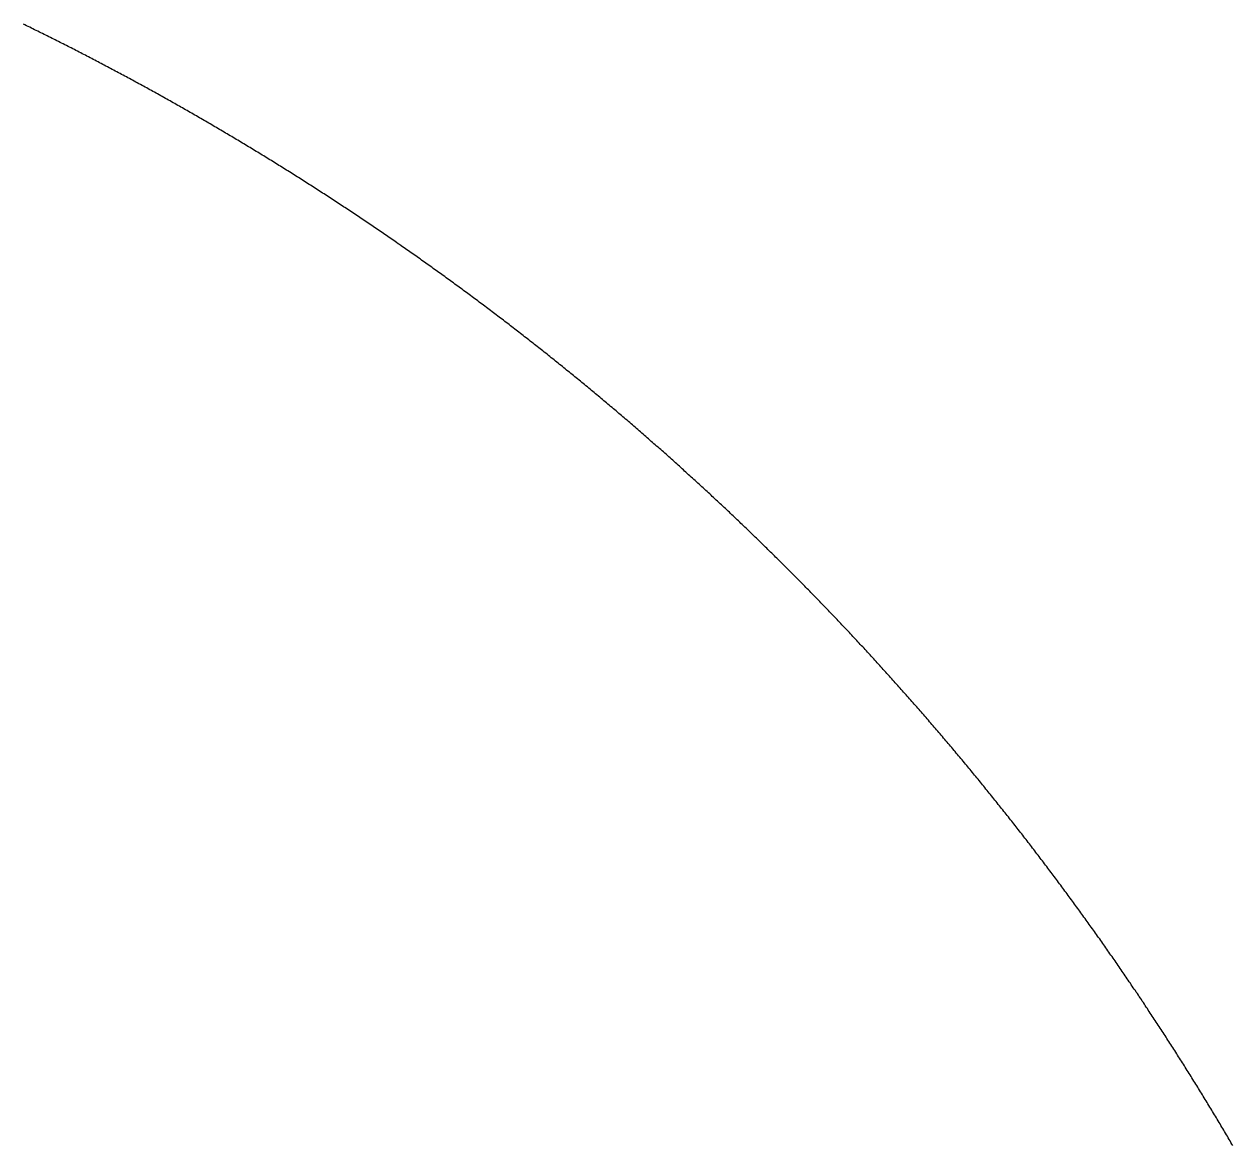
# Model space of a CAD drawing. Header units: metres. Extents: x -47.5 to 50, y -46.2 to 48.8.
# Drawn here: x 22.24 to 43.21, y 24.38 to 43.82 of the extents above; entities that cross this region are included whole.
import ezdxf

# ---------------------------------------------------------------- set-up
doc = ezdxf.new("R2010")
doc.units = ezdxf.units.M

msp = doc.modelspace()

# ---------------------------------------------------------------- linework, layer by layer
for p, q in [((22.258, 43.808, -692.82), (22.23, 43.821, -692.82)), ((22.285, 43.794, -692.82), (22.258, 43.808, -692.82)), ((22.313, 43.781, -692.82), (22.285, 43.794, -692.82)), ((22.341, 43.767, -692.82), (22.313, 43.781, -692.82)), ((22.369, 43.754, -692.82), (22.341, 43.767, -692.82)), ((22.396, 43.74, -692.82), (22.369, 43.754, -692.82)), ((22.424, 43.726, -692.82), (22.396, 43.74, -692.82)), ((22.452, 43.713, -692.82), (22.424, 43.726, -692.82)), ((22.479, 43.699, -692.82), (22.452, 43.713, -692.82)), ((22.507, 43.685, -692.82), (22.479, 43.699, -692.82)), ((22.535, 43.672, -692.82), (22.507, 43.685, -692.82)), ((22.562, 43.658, -692.82), (22.535, 43.672, -692.82)), ((22.59, 43.644, -692.82), (22.562, 43.658, -692.82)), ((22.618, 43.631, -692.82), (22.59, 43.644, -692.82)), ((22.645, 43.617, -692.82), (22.618, 43.631, -692.82)), ((22.673, 43.603, -692.82), (22.645, 43.617, -692.82)), ((22.7, 43.589, -692.82), (22.673, 43.603, -692.82)), ((22.728, 43.575, -692.82), (22.7, 43.589, -692.82)), ((22.756, 43.561, -692.82), (22.728, 43.575, -692.82)), ((22.783, 43.548, -692.82), (22.756, 43.561, -692.82)), ((22.811, 43.534, -692.82), (22.783, 43.548, -692.82)), ((22.838, 43.52, -692.82), (22.811, 43.534, -692.82)), ((22.866, 43.506, -692.82), (22.838, 43.52, -692.82)), ((22.894, 43.492, -692.82), (22.866, 43.506, -692.82)), ((22.921, 43.478, -692.82), (22.894, 43.492, -692.82)), ((22.949, 43.464, -692.82), (22.921, 43.478, -692.82)), ((22.976, 43.45, -692.82), (22.949, 43.464, -692.82)), ((23.004, 43.436, -692.82), (22.976, 43.45, -692.82)), ((23.031, 43.422, -692.82), (23.004, 43.436, -692.82)), ((23.059, 43.408, -692.82), (23.031, 43.422, -692.82)), ((23.086, 43.394, -692.82), (23.059, 43.408, -692.82)), ((23.114, 43.38, -692.82), (23.086, 43.394, -692.82)), ((23.141, 43.366, -692.82), (23.114, 43.38, -692.82)), ((23.169, 43.352, -692.82), (23.141, 43.366, -692.82)), ((23.196, 43.338, -692.82), (23.169, 43.352, -692.82)), ((23.224, 43.324, -692.82), (23.196, 43.338, -692.82)), ((23.251, 43.309, -692.82), (23.224, 43.324, -692.82)), ((23.278, 43.295, -692.82), (23.251, 43.309, -692.82)), ((23.306, 43.281, -692.82), (23.278, 43.295, -692.82)), ((23.333, 43.267, -692.82), (23.306, 43.281, -692.82)), ((23.361, 43.253, -692.82), (23.333, 43.267, -692.82)), ((23.388, 43.238, -692.82), (23.361, 43.253, -692.82)), ((23.416, 43.224, -692.82), (23.388, 43.238, -692.82)), ((23.443, 43.21, -692.82), (23.416, 43.224, -692.82)), ((23.47, 43.195, -692.82), (23.443, 43.21, -692.82)), ((23.498, 43.181, -692.82), (23.47, 43.195, -692.82)), ((23.525, 43.167, -692.82), (23.498, 43.181, -692.82)), ((23.552, 43.153, -692.82), (23.525, 43.167, -692.82)), ((23.58, 43.138, -692.82), (23.552, 43.153, -692.82)), ((23.607, 43.124, -692.82), (23.58, 43.138, -692.82)), ((23.634, 43.109, -692.82), (23.607, 43.124, -692.82)), ((23.662, 43.095, -692.82), (23.634, 43.109, -692.82)), ((23.689, 43.081, -692.82), (23.662, 43.095, -692.82)), ((23.716, 43.066, -692.82), (23.689, 43.081, -692.82)), ((23.744, 43.052, -692.82), (23.716, 43.066, -692.82)), ((23.771, 43.037, -692.82), (23.744, 43.052, -692.82)), ((23.798, 43.023, -692.82), (23.771, 43.037, -692.82)), ((23.825, 43.008, -692.82), (23.798, 43.023, -692.82)), ((23.853, 42.994, -692.82), (23.825, 43.008, -692.82)), ((23.88, 42.979, -692.82), (23.853, 42.994, -692.82)), ((23.907, 42.964, -692.82), (23.88, 42.979, -692.82)), ((23.934, 42.95, -692.82), (23.907, 42.964, -692.82)), ((23.962, 42.935, -692.82), (23.934, 42.95, -692.82)), ((23.989, 42.921, -692.82), (23.962, 42.935, -692.82)), ((24.016, 42.906, -692.82), (23.989, 42.921, -692.82)), ((24.043, 42.891, -692.82), (24.016, 42.906, -692.82)), ((24.07, 42.877, -692.82), (24.043, 42.891, -692.82)), ((24.098, 42.862, -692.82), (24.07, 42.877, -692.82)), ((24.125, 42.847, -692.82), (24.098, 42.862, -692.82)), ((24.152, 42.833, -692.82), (24.125, 42.847, -692.82)), ((24.179, 42.818, -692.82), (24.152, 42.833, -692.82)), ((24.206, 42.803, -692.82), (24.179, 42.818, -692.82)), ((24.233, 42.788, -692.82), (24.206, 42.803, -692.82)), ((24.26, 42.773, -692.82), (24.233, 42.788, -692.82)), ((24.288, 42.759, -692.82), (24.26, 42.773, -692.82)), ((24.315, 42.744, -692.82), (24.288, 42.759, -692.82)), ((24.342, 42.729, -692.82), (24.315, 42.744, -692.82)), ((24.369, 42.714, -692.82), (24.342, 42.729, -692.82)), ((24.396, 42.699, -692.82), (24.369, 42.714, -692.82)), ((24.423, 42.684, -692.82), (24.396, 42.699, -692.82)), ((24.45, 42.669, -692.82), (24.423, 42.684, -692.82)), ((24.477, 42.654, -692.82), (24.45, 42.669, -692.82)), ((24.504, 42.64, -692.82), (24.477, 42.654, -692.82)), ((24.531, 42.625, -692.82), (24.504, 42.64, -692.82)), ((24.558, 42.61, -692.82), (24.531, 42.625, -692.82)), ((24.585, 42.595, -692.82), (24.558, 42.61, -692.82)), ((24.612, 42.58, -692.82), (24.585, 42.595, -692.82)), ((24.639, 42.565, -692.82), (24.612, 42.58, -692.82)), ((24.666, 42.549, -692.82), (24.639, 42.565, -692.82)), ((24.693, 42.534, -692.82), (24.666, 42.549, -692.82)), ((24.72, 42.519, -692.82), (24.693, 42.534, -692.82)), ((24.747, 42.504, -692.82), (24.72, 42.519, -692.82)), ((24.774, 42.489, -692.82), (24.747, 42.504, -692.82)), ((24.801, 42.474, -692.82), (24.774, 42.489, -692.82)), ((24.828, 42.459, -692.82), (24.801, 42.474, -692.82)), ((24.855, 42.444, -692.82), (24.828, 42.459, -692.82)), ((24.882, 42.428, -692.82), (24.855, 42.444, -692.82)), ((24.909, 42.413, -692.82), (24.882, 42.428, -692.82)), ((24.936, 42.398, -692.82), (24.909, 42.413, -692.82)), ((24.962, 42.383, -692.82), (24.936, 42.398, -692.82)), ((24.989, 42.368, -692.82), (24.962, 42.383, -692.82)), ((25.016, 42.352, -692.82), (24.989, 42.368, -692.82)), ((25.043, 42.337, -692.82), (25.016, 42.352, -692.82)), ((25.07, 42.322, -692.82), (25.043, 42.337, -692.82)), ((25.097, 42.306, -692.82), (25.07, 42.322, -692.82)), ((25.124, 42.291, -692.82), (25.097, 42.306, -692.82)), ((25.15, 42.276, -692.82), (25.124, 42.291, -692.82)), ((25.177, 42.26, -692.82), (25.15, 42.276, -692.82)), ((25.204, 42.245, -692.82), (25.177, 42.26, -692.82)), ((25.231, 42.229, -692.82), (25.204, 42.245, -692.82)), ((25.258, 42.214, -692.82), (25.231, 42.229, -692.82)), ((25.284, 42.199, -692.82), (25.258, 42.214, -692.82)), ((25.311, 42.183, -692.82), (25.284, 42.199, -692.82)), ((25.338, 42.168, -692.82), (25.311, 42.183, -692.82)), ((25.365, 42.152, -692.82), (25.338, 42.168, -692.82)), ((25.391, 42.137, -692.82), (25.365, 42.152, -692.82)), ((25.418, 42.121, -692.82), (25.391, 42.137, -692.82)), ((25.445, 42.106, -692.82), (25.418, 42.121, -692.82)), ((25.471, 42.09, -692.82), (25.445, 42.106, -692.82)), ((25.498, 42.074, -692.82), (25.471, 42.09, -692.82)), ((25.525, 42.059, -692.82), (25.498, 42.074, -692.82)), ((25.552, 42.043, -692.82), (25.525, 42.059, -692.82)), ((25.578, 42.028, -692.82), (25.552, 42.043, -692.82)), ((25.605, 42.012, -692.82), (25.578, 42.028, -692.82)), ((25.631, 41.996, -692.82), (25.605, 42.012, -692.82)), ((25.658, 41.981, -692.82), (25.631, 41.996, -692.82)), ((25.685, 41.965, -692.82), (25.658, 41.981, -692.82)), ((25.711, 41.949, -692.82), (25.685, 41.965, -692.82)), ((25.738, 41.933, -692.82), (25.711, 41.949, -692.82)), ((25.765, 41.918, -692.82), (25.738, 41.933, -692.82)), ((25.791, 41.902, -692.82), (25.765, 41.918, -692.82)), ((25.818, 41.886, -692.82), (25.791, 41.902, -692.82)), ((25.844, 41.87, -692.82), (25.818, 41.886, -692.82)), ((25.871, 41.855, -692.82), (25.844, 41.87, -692.82)), ((25.897, 41.839, -692.82), (25.871, 41.855, -692.82)), ((25.924, 41.823, -692.82), (25.897, 41.839, -692.82)), ((25.95, 41.807, -692.82), (25.924, 41.823, -692.82)), ((25.977, 41.791, -692.82), (25.95, 41.807, -692.82)), ((26.004, 41.775, -692.82), (25.977, 41.791, -692.82)), ((26.03, 41.759, -692.82), (26.004, 41.775, -692.82)), ((26.057, 41.743, -692.82), (26.03, 41.759, -692.82)), ((26.083, 41.727, -692.82), (26.057, 41.743, -692.82)), ((26.109, 41.711, -692.82), (26.083, 41.727, -692.82)), ((26.136, 41.695, -692.82), (26.109, 41.711, -692.82)), ((26.162, 41.679, -692.82), (26.136, 41.695, -692.82)), ((26.189, 41.663, -692.82), (26.162, 41.679, -692.82)), ((26.215, 41.647, -692.82), (26.189, 41.663, -692.82)), ((26.242, 41.631, -692.82), (26.215, 41.647, -692.82)), ((26.268, 41.615, -692.82), (26.242, 41.631, -692.82)), ((26.295, 41.599, -692.82), (26.268, 41.615, -692.82)), ((26.321, 41.583, -692.82), (26.295, 41.599, -692.82)), ((26.347, 41.567, -692.82), (26.321, 41.583, -692.82)), ((26.374, 41.551, -692.82), (26.347, 41.567, -692.82)), ((26.4, 41.535, -692.82), (26.374, 41.551, -692.82)), ((26.426, 41.518, -692.82), (26.4, 41.535, -692.82)), ((26.453, 41.502, -692.82), (26.426, 41.518, -692.82)), ((26.479, 41.486, -692.82), (26.453, 41.502, -692.82)), ((26.505, 41.47, -692.82), (26.479, 41.486, -692.82)), ((26.532, 41.454, -692.82), (26.505, 41.47, -692.82)), ((26.558, 41.437, -692.82), (26.532, 41.454, -692.82)), ((26.584, 41.421, -692.82), (26.558, 41.437, -692.82)), ((26.611, 41.405, -692.82), (26.584, 41.421, -692.82)), ((26.637, 41.389, -692.82), (26.611, 41.405, -692.82)), ((26.663, 41.372, -692.82), (26.637, 41.389, -692.82)), ((26.689, 41.356, -692.82), (26.663, 41.372, -692.82)), ((26.716, 41.34, -692.82), (26.689, 41.356, -692.82)), ((26.742, 41.323, -692.82), (26.716, 41.34, -692.82)), ((26.768, 41.307, -692.82), (26.742, 41.323, -692.82)), ((26.794, 41.29, -692.82), (26.768, 41.307, -692.82)), ((26.82, 41.274, -692.82), (26.794, 41.29, -692.82)), ((26.847, 41.258, -692.82), (26.82, 41.274, -692.82)), ((26.873, 41.241, -692.82), (26.847, 41.258, -692.82)), ((26.899, 41.225, -692.82), (26.873, 41.241, -692.82)), ((26.925, 41.208, -692.82), (26.899, 41.225, -692.82)), ((26.951, 41.192, -692.82), (26.925, 41.208, -692.82)), ((26.978, 41.175, -692.82), (26.951, 41.192, -692.82)), ((27.004, 41.159, -692.82), (26.978, 41.175, -692.82)), ((27.03, 41.142, -692.82), (27.004, 41.159, -692.82)), ((27.056, 41.125, -692.82), (27.03, 41.142, -692.82)), ((27.082, 41.109, -692.82), (27.056, 41.125, -692.82)), ((27.108, 41.092, -692.82), (27.082, 41.109, -692.82)), ((27.134, 41.076, -692.82), (27.108, 41.092, -692.82)), ((27.16, 41.059, -692.82), (27.134, 41.076, -692.82)), ((27.186, 41.042, -692.82), (27.16, 41.059, -692.82)), ((27.212, 41.026, -692.82), (27.186, 41.042, -692.82)), ((27.238, 41.009, -692.82), (27.212, 41.026, -692.82)), ((27.264, 40.992, -692.82), (27.238, 41.009, -692.82)), ((27.29, 40.976, -692.82), (27.264, 40.992, -692.82)), ((27.316, 40.959, -692.82), (27.29, 40.976, -692.82)), ((27.342, 40.942, -692.82), (27.316, 40.959, -692.82)), ((27.368, 40.925, -692.82), (27.342, 40.942, -692.82)), ((27.394, 40.909, -692.82), (27.368, 40.925, -692.82)), ((27.42, 40.892, -692.82), (27.394, 40.909, -692.82)), ((27.446, 40.875, -692.82), (27.42, 40.892, -692.82)), ((27.472, 40.858, -692.82), (27.446, 40.875, -692.82)), ((27.498, 40.841, -692.82), (27.472, 40.858, -692.82)), ((27.524, 40.824, -692.82), (27.498, 40.841, -692.82)), ((27.55, 40.808, -692.82), (27.524, 40.824, -692.82)), ((27.576, 40.791, -692.82), (27.55, 40.808, -692.82)), ((27.602, 40.774, -692.82), (27.576, 40.791, -692.82)), ((27.628, 40.757, -692.82), (27.602, 40.774, -692.82)), ((27.654, 40.74, -692.82), (27.628, 40.757, -692.82)), ((27.679, 40.723, -692.82), (27.654, 40.74, -692.82)), ((27.705, 40.706, -692.82), (27.679, 40.723, -692.82)), ((27.731, 40.689, -692.82), (27.705, 40.706, -692.82)), ((27.757, 40.672, -692.82), (27.731, 40.689, -692.82)), ((27.783, 40.655, -692.82), (27.757, 40.672, -692.82)), ((27.809, 40.638, -692.82), (27.783, 40.655, -692.82)), ((27.834, 40.621, -692.82), (27.809, 40.638, -692.82)), ((27.86, 40.604, -692.82), (27.834, 40.621, -692.82)), ((27.886, 40.587, -692.82), (27.86, 40.604, -692.82)), ((27.912, 40.57, -692.82), (27.886, 40.587, -692.82)), ((27.938, 40.552, -692.82), (27.912, 40.57, -692.82)), ((27.963, 40.535, -692.82), (27.938, 40.552, -692.82)), ((27.989, 40.518, -692.82), (27.963, 40.535, -692.82)), ((28.015, 40.501, -692.82), (27.989, 40.518, -692.82)), ((28.041, 40.484, -692.82), (28.015, 40.501, -692.82)), ((28.066, 40.466, -692.82), (28.041, 40.484, -692.82)), ((28.092, 40.449, -692.82), (28.066, 40.466, -692.82)), ((28.118, 40.432, -692.82), (28.092, 40.449, -692.82)), ((28.143, 40.415, -692.82), (28.118, 40.432, -692.82)), ((28.169, 40.397, -692.82), (28.143, 40.415, -692.82)), ((28.195, 40.38, -692.82), (28.169, 40.397, -692.82)), ((28.22, 40.363, -692.82), (28.195, 40.38, -692.82)), ((28.246, 40.346, -692.82), (28.22, 40.363, -692.82)), ((28.272, 40.328, -692.82), (28.246, 40.346, -692.82)), ((28.297, 40.311, -692.82), (28.272, 40.328, -692.82)), ((28.323, 40.294, -692.82), (28.297, 40.311, -692.82)), ((28.348, 40.276, -692.82), (28.323, 40.294, -692.82)), ((28.374, 40.259, -692.82), (28.348, 40.276, -692.82)), ((28.399, 40.241, -692.82), (28.374, 40.259, -692.82)), ((28.425, 40.224, -692.82), (28.399, 40.241, -692.82)), ((28.451, 40.206, -692.82), (28.425, 40.224, -692.82)), ((28.476, 40.189, -692.82), (28.451, 40.206, -692.82)), ((28.502, 40.171, -692.82), (28.476, 40.189, -692.82)), ((28.527, 40.154, -692.82), (28.502, 40.171, -692.82)), ((28.553, 40.136, -692.82), (28.527, 40.154, -692.82)), ((28.578, 40.119, -692.82), (28.553, 40.136, -692.82)), ((28.604, 40.101, -692.82), (28.578, 40.119, -692.82)), ((28.629, 40.084, -692.82), (28.604, 40.101, -692.82)), ((28.655, 40.066, -692.82), (28.629, 40.084, -692.82)), ((28.68, 40.049, -692.82), (28.655, 40.066, -692.82)), ((28.705, 40.031, -692.82), (28.68, 40.049, -692.82)), ((28.731, 40.013, -692.82), (28.705, 40.031, -692.82)), ((28.756, 39.996, -692.82), (28.731, 40.013, -692.82)), ((28.782, 39.978, -692.82), (28.756, 39.996, -692.82)), ((28.807, 39.96, -692.82), (28.782, 39.978, -692.82)), ((28.833, 39.943, -692.82), (28.807, 39.96, -692.82)), ((28.858, 39.925, -692.82), (28.833, 39.943, -692.82)), ((28.883, 39.907, -692.82), (28.858, 39.925, -692.82)), ((28.909, 39.889, -692.82), (28.883, 39.907, -692.82)), ((28.934, 39.872, -692.82), (28.909, 39.889, -692.82)), ((28.959, 39.854, -692.82), (28.934, 39.872, -692.82)), ((28.985, 39.836, -692.82), (28.959, 39.854, -692.82)), ((29.01, 39.818, -692.82), (28.985, 39.836, -692.82)), ((29.035, 39.801, -692.82), (29.01, 39.818, -692.82)), ((29.061, 39.783, -692.82), (29.035, 39.801, -692.82)), ((29.086, 39.765, -692.82), (29.061, 39.783, -692.82)), ((29.111, 39.747, -692.82), (29.086, 39.765, -692.82)), ((29.136, 39.729, -692.82), (29.111, 39.747, -692.82)), ((29.162, 39.711, -692.82), (29.136, 39.729, -692.82)), ((29.187, 39.693, -692.82), (29.162, 39.711, -692.82)), ((29.212, 39.675, -692.82), (29.187, 39.693, -692.82)), ((29.237, 39.657, -692.82), (29.212, 39.675, -692.82)), ((29.262, 39.639, -692.82), (29.237, 39.657, -692.82)), ((29.288, 39.621, -692.82), (29.262, 39.639, -692.82)), ((29.313, 39.603, -692.82), (29.288, 39.621, -692.82)), ((29.338, 39.585, -692.82), (29.313, 39.603, -692.82)), ((29.363, 39.567, -692.82), (29.338, 39.585, -692.82)), ((29.388, 39.549, -692.82), (29.363, 39.567, -692.82)), ((29.413, 39.531, -692.82), (29.388, 39.549, -692.82)), ((29.439, 39.513, -692.82), (29.413, 39.531, -692.82)), ((29.464, 39.495, -692.82), (29.439, 39.513, -692.82)), ((29.489, 39.477, -692.82), (29.464, 39.495, -692.82)), ((29.514, 39.459, -692.82), (29.489, 39.477, -692.82)), ((29.539, 39.441, -692.82), (29.514, 39.459, -692.82)), ((29.564, 39.423, -692.82), (29.539, 39.441, -692.82)), ((29.589, 39.404, -692.82), (29.564, 39.423, -692.82)), ((29.614, 39.386, -692.82), (29.589, 39.404, -692.82)), ((29.639, 39.368, -692.82), (29.614, 39.386, -692.82)), ((29.664, 39.35, -692.82), (29.639, 39.368, -692.82)), ((29.689, 39.331, -692.82), (29.664, 39.35, -692.82)), ((29.714, 39.313, -692.82), (29.689, 39.331, -692.82)), ((29.739, 39.295, -692.82), (29.714, 39.313, -692.82)), ((29.764, 39.277, -692.82), (29.739, 39.295, -692.82)), ((29.789, 39.258, -692.82), (29.764, 39.277, -692.82)), ((29.814, 39.24, -692.82), (29.789, 39.258, -692.82)), ((29.839, 39.222, -692.82), (29.814, 39.24, -692.82)), ((29.864, 39.203, -692.82), (29.839, 39.222, -692.82)), ((29.889, 39.185, -692.82), (29.864, 39.203, -692.82)), ((29.914, 39.167, -692.82), (29.889, 39.185, -692.82)), ((29.939, 39.148, -692.82), (29.914, 39.167, -692.82)), ((29.964, 39.13, -692.82), (29.939, 39.148, -692.82)), ((29.988, 39.111, -692.82), (29.964, 39.13, -692.82)), ((30.013, 39.093, -692.82), (29.988, 39.111, -692.82)), ((30.038, 39.074, -692.82), (30.013, 39.093, -692.82)), ((30.063, 39.056, -692.82), (30.038, 39.074, -692.82)), ((30.088, 39.037, -692.82), (30.063, 39.056, -692.82)), ((30.113, 39.019, -692.82), (30.088, 39.037, -692.82)), ((30.137, 39, -692.82), (30.113, 39.019, -692.82)), ((30.162, 38.982, -692.82), (30.137, 39, -692.82)), ((30.187, 38.963, -692.82), (30.162, 38.982, -692.82)), ((30.212, 38.945, -692.82), (30.187, 38.963, -692.82)), ((30.237, 38.926, -692.82), (30.212, 38.945, -692.82)), ((30.261, 38.908, -692.82), (30.237, 38.926, -692.82)), ((30.286, 38.889, -692.82), (30.261, 38.908, -692.82)), ((30.311, 38.87, -692.82), (30.286, 38.889, -692.82)), ((30.335, 38.852, -692.82), (30.311, 38.87, -692.82)), ((30.36, 38.833, -692.82), (30.335, 38.852, -692.82)), ((30.385, 38.814, -692.82), (30.36, 38.833, -692.82)), ((30.41, 38.796, -692.82), (30.385, 38.814, -692.82)), ((30.434, 38.777, -692.82), (30.41, 38.796, -692.82)), ((30.459, 38.758, -692.82), (30.434, 38.777, -692.82)), ((30.484, 38.739, -692.82), (30.459, 38.758, -692.82)), ((30.508, 38.721, -692.82), (30.484, 38.739, -692.82)), ((30.533, 38.702, -692.82), (30.508, 38.721, -692.82)), ((30.557, 38.683, -692.82), (30.533, 38.702, -692.82)), ((30.582, 38.664, -692.82), (30.557, 38.683, -692.82)), ((30.607, 38.645, -692.82), (30.582, 38.664, -692.82)), ((30.631, 38.627, -692.82), (30.607, 38.645, -692.82)), ((30.656, 38.608, -692.82), (30.631, 38.627, -692.82)), ((30.68, 38.589, -692.82), (30.656, 38.608, -692.82)), ((30.705, 38.57, -692.82), (30.68, 38.589, -692.82)), ((30.729, 38.551, -692.82), (30.705, 38.57, -692.82)), ((30.754, 38.532, -692.82), (30.729, 38.551, -692.82)), ((30.778, 38.513, -692.82), (30.754, 38.532, -692.82)), ((30.803, 38.494, -692.82), (30.778, 38.513, -692.82)), ((30.827, 38.475, -692.82), (30.803, 38.494, -692.82)), ((30.852, 38.456, -692.82), (30.827, 38.475, -692.82)), ((30.876, 38.437, -692.82), (30.852, 38.456, -692.82)), ((30.901, 38.418, -692.82), (30.876, 38.437, -692.82)), ((30.925, 38.399, -692.82), (30.901, 38.418, -692.82)), ((30.95, 38.38, -692.82), (30.925, 38.399, -692.82)), ((30.974, 38.361, -692.82), (30.95, 38.38, -692.82)), ((30.999, 38.342, -692.82), (30.974, 38.361, -692.82)), ((31.023, 38.323, -692.82), (30.999, 38.342, -692.82)), ((31.047, 38.304, -692.82), (31.023, 38.323, -692.82)), ((31.072, 38.285, -692.82), (31.047, 38.304, -692.82)), ((31.096, 38.266, -692.82), (31.072, 38.285, -692.82)), ((31.12, 38.247, -692.82), (31.096, 38.266, -692.82)), ((31.145, 38.227, -692.82), (31.12, 38.247, -692.82)), ((31.169, 38.208, -692.82), (31.145, 38.227, -692.82)), ((31.193, 38.189, -692.82), (31.169, 38.208, -692.82)), ((31.218, 38.17, -692.82), (31.193, 38.189, -692.82)), ((31.242, 38.151, -692.82), (31.218, 38.17, -692.82)), ((31.266, 38.131, -692.82), (31.242, 38.151, -692.82)), ((31.29, 38.112, -692.82), (31.266, 38.131, -692.82)), ((31.315, 38.093, -692.82), (31.29, 38.112, -692.82)), ((31.339, 38.073, -692.82), (31.315, 38.093, -692.82)), ((31.363, 38.054, -692.82), (31.339, 38.073, -692.82)), ((31.387, 38.035, -692.82), (31.363, 38.054, -692.82)), ((31.412, 38.016, -692.82), (31.387, 38.035, -692.82)), ((31.436, 37.996, -692.82), (31.412, 38.016, -692.82)), ((31.46, 37.977, -692.82), (31.436, 37.996, -692.82)), ((31.484, 37.957, -692.82), (31.46, 37.977, -692.82)), ((31.508, 37.938, -692.82), (31.484, 37.957, -692.82)), ((31.532, 37.919, -692.82), (31.508, 37.938, -692.82)), ((31.557, 37.899, -692.82), (31.532, 37.919, -692.82)), ((31.581, 37.88, -692.82), (31.557, 37.899, -692.82)), ((31.605, 37.86, -692.82), (31.581, 37.88, -692.82)), ((31.629, 37.841, -692.82), (31.605, 37.86, -692.82)), ((31.653, 37.821, -692.82), (31.629, 37.841, -692.82)), ((31.677, 37.802, -692.82), (31.653, 37.821, -692.82)), ((31.701, 37.782, -692.82), (31.677, 37.802, -692.82)), ((31.725, 37.763, -692.82), (31.701, 37.782, -692.82)), ((31.749, 37.743, -692.82), (31.725, 37.763, -692.82)), ((31.773, 37.724, -692.82), (31.749, 37.743, -692.82)), ((31.797, 37.704, -692.82), (31.773, 37.724, -692.82)), ((31.821, 37.684, -692.82), (31.797, 37.704, -692.82)), ((31.845, 37.665, -692.82), (31.821, 37.684, -692.82)), ((31.869, 37.645, -692.82), (31.845, 37.665, -692.82)), ((31.893, 37.626, -692.82), (31.869, 37.645, -692.82)), ((31.917, 37.606, -692.82), (31.893, 37.626, -692.82)), ((31.941, 37.586, -692.82), (31.917, 37.606, -692.82)), ((31.965, 37.567, -692.82), (31.941, 37.586, -692.82)), ((31.989, 37.547, -692.82), (31.965, 37.567, -692.82)), ((32.013, 37.527, -692.82), (31.989, 37.547, -692.82)), ((32.037, 37.507, -692.82), (32.013, 37.527, -692.82)), ((32.061, 37.488, -692.82), (32.037, 37.507, -692.82)), ((32.084, 37.468, -692.82), (32.061, 37.488, -692.82)), ((32.108, 37.448, -692.82), (32.084, 37.468, -692.82)), ((32.132, 37.428, -692.82), (32.108, 37.448, -692.82)), ((32.156, 37.408, -692.82), (32.132, 37.428, -692.82)), ((32.18, 37.389, -692.82), (32.156, 37.408, -692.82)), ((32.204, 37.369, -692.82), (32.18, 37.389, -692.82)), ((32.227, 37.349, -692.82), (32.204, 37.369, -692.82)), ((32.251, 37.329, -692.82), (32.227, 37.349, -692.82)), ((32.275, 37.309, -692.82), (32.251, 37.329, -692.82)), ((32.299, 37.289, -692.82), (32.275, 37.309, -692.82)), ((32.322, 37.269, -692.82), (32.299, 37.289, -692.82)), ((32.346, 37.249, -692.82), (32.322, 37.269, -692.82)), ((32.37, 37.23, -692.82), (32.346, 37.249, -692.82)), ((32.394, 37.21, -692.82), (32.37, 37.23, -692.82)), ((32.417, 37.19, -692.82), (32.394, 37.21, -692.82)), ((32.441, 37.17, -692.82), (32.417, 37.19, -692.82)), ((32.465, 37.15, -692.82), (32.441, 37.17, -692.82)), ((32.488, 37.13, -692.82), (32.465, 37.15, -692.82)), ((32.512, 37.11, -692.82), (32.488, 37.13, -692.82)), ((32.536, 37.089, -692.82), (32.512, 37.11, -692.82)), ((32.559, 37.069, -692.82), (32.536, 37.089, -692.82)), ((32.583, 37.049, -692.82), (32.559, 37.069, -692.82)), ((32.606, 37.029, -692.82), (32.583, 37.049, -692.82)), ((32.63, 37.009, -692.82), (32.606, 37.029, -692.82)), ((32.653, 36.989, -692.82), (32.63, 37.009, -692.82)), ((32.677, 36.969, -692.82), (32.653, 36.989, -692.82)), ((32.701, 36.949, -692.82), (32.677, 36.969, -692.82)), ((32.724, 36.928, -692.82), (32.701, 36.949, -692.82)), ((32.748, 36.908, -692.82), (32.724, 36.928, -692.82)), ((32.771, 36.888, -692.82), (32.748, 36.908, -692.82)), ((32.795, 36.868, -692.82), (32.771, 36.888, -692.82)), ((32.818, 36.848, -692.82), (32.795, 36.868, -692.82)), ((32.842, 36.827, -692.82), (32.818, 36.848, -692.82)), ((32.865, 36.807, -692.82), (32.842, 36.827, -692.82)), ((32.888, 36.787, -692.82), (32.865, 36.807, -692.82)), ((32.912, 36.767, -692.82), (32.888, 36.787, -692.82)), ((32.935, 36.746, -692.82), (32.912, 36.767, -692.82)), ((32.959, 36.726, -692.82), (32.935, 36.746, -692.82)), ((32.982, 36.706, -692.82), (32.959, 36.726, -692.82)), ((33.006, 36.685, -692.82), (32.982, 36.706, -692.82)), ((33.029, 36.665, -692.82), (33.006, 36.685, -692.82)), ((33.052, 36.645, -692.82), (33.029, 36.665, -692.82)), ((33.076, 36.624, -692.82), (33.052, 36.645, -692.82)), ((33.099, 36.604, -692.82), (33.076, 36.624, -692.82)), ((33.122, 36.583, -692.82), (33.099, 36.604, -692.82)), ((33.146, 36.563, -692.82), (33.122, 36.583, -692.82)), ((33.169, 36.542, -692.82), (33.146, 36.563, -692.82)), ((33.192, 36.522, -692.82), (33.169, 36.542, -692.82)), ((33.215, 36.501, -692.82), (33.192, 36.522, -692.82)), ((33.239, 36.481, -692.82), (33.215, 36.501, -692.82)), ((33.262, 36.46, -692.82), (33.239, 36.481, -692.82)), ((33.285, 36.44, -692.82), (33.262, 36.46, -692.82)), ((33.308, 36.419, -692.82), (33.285, 36.44, -692.82)), ((33.332, 36.399, -692.82), (33.308, 36.419, -692.82)), ((33.355, 36.378, -692.82), (33.332, 36.399, -692.82)), ((33.378, 36.358, -692.82), (33.355, 36.378, -692.82)), ((33.401, 36.337, -692.82), (33.378, 36.358, -692.82)), ((33.424, 36.316, -692.82), (33.401, 36.337, -692.82)), ((33.447, 36.296, -692.82), (33.424, 36.316, -692.82)), ((33.471, 36.275, -692.82), (33.447, 36.296, -692.82)), ((33.494, 36.254, -692.82), (33.471, 36.275, -692.82)), ((33.517, 36.234, -692.82), (33.494, 36.254, -692.82)), ((33.54, 36.213, -692.82), (33.517, 36.234, -692.82)), ((33.563, 36.192, -692.82), (33.54, 36.213, -692.82)), ((33.586, 36.172, -692.82), (33.563, 36.192, -692.82)), ((33.609, 36.151, -692.82), (33.586, 36.172, -692.82)), ((33.632, 36.13, -692.82), (33.609, 36.151, -692.82)), ((33.655, 36.109, -692.82), (33.632, 36.13, -692.82)), ((33.678, 36.089, -692.82), (33.655, 36.109, -692.82)), ((33.701, 36.068, -692.82), (33.678, 36.089, -692.82)), ((33.724, 36.047, -692.82), (33.701, 36.068, -692.82)), ((33.747, 36.026, -692.82), (33.724, 36.047, -692.82)), ((33.77, 36.005, -692.82), (33.747, 36.026, -692.82)), ((33.793, 35.984, -692.82), (33.77, 36.005, -692.82)), ((33.816, 35.964, -692.82), (33.793, 35.984, -692.82)), ((33.839, 35.943, -692.82), (33.816, 35.964, -692.82)), ((33.862, 35.922, -692.82), (33.839, 35.943, -692.82)), ((33.885, 35.901, -692.82), (33.862, 35.922, -692.82)), ((33.908, 35.88, -692.82), (33.885, 35.901, -692.82)), ((33.93, 35.859, -692.82), (33.908, 35.88, -692.82)), ((33.953, 35.838, -692.82), (33.93, 35.859, -692.82)), ((33.976, 35.817, -692.82), (33.953, 35.838, -692.82)), ((33.999, 35.796, -692.82), (33.976, 35.817, -692.82)), ((34.022, 35.775, -692.82), (33.999, 35.796, -692.82)), ((34.045, 35.754, -692.82), (34.022, 35.775, -692.82)), ((34.067, 35.733, -692.82), (34.045, 35.754, -692.82)), ((34.09, 35.712, -692.82), (34.067, 35.733, -692.82)), ((34.113, 35.691, -692.82), (34.09, 35.712, -692.82)), ((34.136, 35.67, -692.82), (34.113, 35.691, -692.82)), ((34.158, 35.649, -692.82), (34.136, 35.67, -692.82)), ((34.181, 35.628, -692.82), (34.158, 35.649, -692.82)), ((34.204, 35.607, -692.82), (34.181, 35.628, -692.82)), ((34.227, 35.586, -692.82), (34.204, 35.607, -692.82)), ((34.249, 35.564, -692.82), (34.227, 35.586, -692.82)), ((34.272, 35.543, -692.82), (34.249, 35.564, -692.82)), ((34.295, 35.522, -692.82), (34.272, 35.543, -692.82)), ((34.317, 35.501, -692.82), (34.295, 35.522, -692.82)), ((34.34, 35.48, -692.82), (34.317, 35.501, -692.82)), ((34.363, 35.458, -692.82), (34.34, 35.48, -692.82)), ((34.385, 35.437, -692.82), (34.363, 35.458, -692.82)), ((34.408, 35.416, -692.82), (34.385, 35.437, -692.82)), ((34.43, 35.395, -692.82), (34.408, 35.416, -692.82)), ((34.453, 35.373, -692.82), (34.43, 35.395, -692.82)), ((34.476, 35.352, -692.82), (34.453, 35.373, -692.82)), ((34.498, 35.331, -692.82), (34.476, 35.352, -692.82)), ((34.521, 35.309, -692.82), (34.498, 35.331, -692.82)), ((34.543, 35.288, -692.82), (34.521, 35.309, -692.82)), ((34.566, 35.267, -692.82), (34.543, 35.288, -692.82)), ((34.588, 35.245, -692.82), (34.566, 35.267, -692.82)), ((34.611, 35.224, -692.82), (34.588, 35.245, -692.82)), ((34.633, 35.203, -692.82), (34.611, 35.224, -692.82)), ((34.656, 35.181, -692.82), (34.633, 35.203, -692.82)), ((34.678, 35.16, -692.82), (34.656, 35.181, -692.82)), ((34.7, 35.138, -692.82), (34.678, 35.16, -692.82)), ((34.723, 35.117, -692.82), (34.7, 35.138, -692.82)), ((34.745, 35.096, -692.82), (34.723, 35.117, -692.82)), ((34.768, 35.074, -692.82), (34.745, 35.096, -692.82)), ((34.79, 35.053, -692.82), (34.768, 35.074, -692.82)), ((34.812, 35.031, -692.82), (34.79, 35.053, -692.82)), ((34.835, 35.01, -692.82), (34.812, 35.031, -692.82)), ((34.857, 34.988, -692.82), (34.835, 35.01, -692.82)), ((34.879, 34.966, -692.82), (34.857, 34.988, -692.82)), ((34.902, 34.945, -692.82), (34.879, 34.966, -692.82)), ((34.924, 34.923, -692.82), (34.902, 34.945, -692.82)), ((34.946, 34.902, -692.82), (34.924, 34.923, -692.82)), ((34.969, 34.88, -692.82), (34.946, 34.902, -692.82)), ((34.991, 34.858, -692.82), (34.969, 34.88, -692.82)), ((35.013, 34.837, -692.82), (34.991, 34.858, -692.82)), ((35.035, 34.815, -692.82), (35.013, 34.837, -692.82)), ((35.057, 34.794, -692.82), (35.035, 34.815, -692.82)), ((35.08, 34.772, -692.82), (35.057, 34.794, -692.82)), ((35.102, 34.75, -692.82), (35.08, 34.772, -692.82)), ((35.124, 34.728, -692.82), (35.102, 34.75, -692.82)), ((35.146, 34.707, -692.82), (35.124, 34.728, -692.82)), ((35.168, 34.685, -692.82), (35.146, 34.707, -692.82)), ((35.19, 34.663, -692.82), (35.168, 34.685, -692.82)), ((35.213, 34.642, -692.82), (35.19, 34.663, -692.82)), ((35.235, 34.62, -692.82), (35.213, 34.642, -692.82)), ((35.257, 34.598, -692.82), (35.235, 34.62, -692.82)), ((35.279, 34.576, -692.82), (35.257, 34.598, -692.82)), ((35.301, 34.554, -692.82), (35.279, 34.576, -692.82)), ((35.323, 34.533, -692.82), (35.301, 34.554, -692.82)), ((35.345, 34.511, -692.82), (35.323, 34.533, -692.82)), ((35.367, 34.489, -692.82), (35.345, 34.511, -692.82)), ((35.389, 34.467, -692.82), (35.367, 34.489, -692.82)), ((35.411, 34.445, -692.82), (35.389, 34.467, -692.82)), ((35.433, 34.423, -692.82), (35.411, 34.445, -692.82)), ((35.455, 34.401, -692.82), (35.433, 34.423, -692.82)), ((35.477, 34.379, -692.82), (35.455, 34.401, -692.82)), ((35.499, 34.357, -692.82), (35.477, 34.379, -692.82)), ((35.521, 34.335, -692.82), (35.499, 34.357, -692.82)), ((35.543, 34.313, -692.82), (35.521, 34.335, -692.82)), ((35.565, 34.291, -692.82), (35.543, 34.313, -692.82)), ((35.587, 34.269, -692.82), (35.565, 34.291, -692.82)), ((35.609, 34.247, -692.82), (35.587, 34.269, -692.82)), ((35.63, 34.225, -692.82), (35.609, 34.247, -692.82)), ((35.652, 34.203, -692.82), (35.63, 34.225, -692.82)), ((35.674, 34.181, -692.82), (35.652, 34.203, -692.82)), ((35.696, 34.159, -692.82), (35.674, 34.181, -692.82)), ((35.718, 34.137, -692.82), (35.696, 34.159, -692.82)), ((35.739, 34.115, -692.82), (35.718, 34.137, -692.82)), ((35.761, 34.093, -692.82), (35.739, 34.115, -692.82)), ((35.783, 34.071, -692.82), (35.761, 34.093, -692.82)), ((35.805, 34.049, -692.82), (35.783, 34.071, -692.82)), ((35.827, 34.027, -692.82), (35.805, 34.049, -692.82)), ((35.848, 34.004, -692.82), (35.827, 34.027, -692.82)), ((35.87, 33.982, -692.82), (35.848, 34.004, -692.82)), ((35.892, 33.96, -692.82), (35.87, 33.982, -692.82)), ((35.913, 33.938, -692.82), (35.892, 33.96, -692.82)), ((35.935, 33.916, -692.82), (35.913, 33.938, -692.82)), ((35.957, 33.893, -692.82), (35.935, 33.916, -692.82)), ((35.978, 33.871, -692.82), (35.957, 33.893, -692.82)), ((36, 33.849, -692.82), (35.978, 33.871, -692.82)), ((36.022, 33.827, -692.82), (36, 33.849, -692.82)), ((36.043, 33.804, -692.82), (36.022, 33.827, -692.82)), ((36.065, 33.782, -692.82), (36.043, 33.804, -692.82)), ((36.086, 33.76, -692.82), (36.065, 33.782, -692.82)), ((36.108, 33.737, -692.82), (36.086, 33.76, -692.82)), ((36.129, 33.715, -692.82), (36.108, 33.737, -692.82)), ((36.151, 33.693, -692.82), (36.129, 33.715, -692.82)), ((36.173, 33.67, -692.82), (36.151, 33.693, -692.82)), ((36.194, 33.648, -692.82), (36.173, 33.67, -692.82)), ((36.216, 33.625, -692.82), (36.194, 33.648, -692.82)), ((36.237, 33.603, -692.82), (36.216, 33.625, -692.82)), ((36.258, 33.581, -692.82), (36.237, 33.603, -692.82)), ((36.28, 33.558, -692.82), (36.258, 33.581, -692.82)), ((36.301, 33.536, -692.82), (36.28, 33.558, -692.82)), ((36.323, 33.513, -692.82), (36.301, 33.536, -692.82)), ((36.344, 33.491, -692.82), (36.323, 33.513, -692.82)), ((36.366, 33.468, -692.82), (36.344, 33.491, -692.82)), ((36.387, 33.446, -692.82), (36.366, 33.468, -692.82)), ((36.408, 33.423, -692.82), (36.387, 33.446, -692.82)), ((36.43, 33.401, -692.82), (36.408, 33.423, -692.82)), ((36.451, 33.378, -692.82), (36.43, 33.401, -692.82)), ((36.472, 33.356, -692.82), (36.451, 33.378, -692.82)), ((36.494, 33.333, -692.82), (36.472, 33.356, -692.82)), ((36.515, 33.31, -692.82), (36.494, 33.333, -692.82)), ((36.536, 33.288, -692.82), (36.515, 33.31, -692.82)), ((36.558, 33.265, -692.82), (36.536, 33.288, -692.82)), ((36.579, 33.243, -692.82), (36.558, 33.265, -692.82)), ((36.6, 33.22, -692.82), (36.579, 33.243, -692.82)), ((36.621, 33.197, -692.82), (36.6, 33.22, -692.82)), ((36.642, 33.175, -692.82), (36.621, 33.197, -692.82)), ((36.664, 33.152, -692.82), (36.642, 33.175, -692.82)), ((36.685, 33.129, -692.82), (36.664, 33.152, -692.82)), ((36.706, 33.106, -692.82), (36.685, 33.129, -692.82)), ((36.727, 33.084, -692.82), (36.706, 33.106, -692.82)), ((36.748, 33.061, -692.82), (36.727, 33.084, -692.82)), ((36.769, 33.038, -692.82), (36.748, 33.061, -692.82)), ((36.791, 33.015, -692.82), (36.769, 33.038, -692.82)), ((36.812, 32.993, -692.82), (36.791, 33.015, -692.82)), ((36.833, 32.97, -692.82), (36.812, 32.993, -692.82)), ((36.854, 32.947, -692.82), (36.833, 32.97, -692.82)), ((36.875, 32.924, -692.82), (36.854, 32.947, -692.82)), ((36.896, 32.901, -692.82), (36.875, 32.924, -692.82)), ((36.917, 32.879, -692.82), (36.896, 32.901, -692.82)), ((36.938, 32.856, -692.82), (36.917, 32.879, -692.82)), ((36.959, 32.833, -692.82), (36.938, 32.856, -692.82)), ((36.98, 32.81, -692.82), (36.959, 32.833, -692.82)), ((37.001, 32.787, -692.82), (36.98, 32.81, -692.82)), ((37.022, 32.764, -692.82), (37.001, 32.787, -692.82)), ((37.043, 32.741, -692.82), (37.022, 32.764, -692.82)), ((37.064, 32.718, -692.82), (37.043, 32.741, -692.82)), ((37.085, 32.695, -692.82), (37.064, 32.718, -692.82)), ((37.106, 32.672, -692.82), (37.085, 32.695, -692.82)), ((37.127, 32.649, -692.82), (37.106, 32.672, -692.82)), ((37.147, 32.626, -692.82), (37.127, 32.649, -692.82)), ((37.168, 32.603, -692.82), (37.147, 32.626, -692.82)), ((37.189, 32.58, -692.82), (37.168, 32.603, -692.82)), ((37.21, 32.557, -692.82), (37.189, 32.58, -692.82)), ((37.231, 32.534, -692.82), (37.21, 32.557, -692.82)), ((37.252, 32.511, -692.82), (37.231, 32.534, -692.82)), ((37.272, 32.488, -692.82), (37.252, 32.511, -692.82)), ((37.293, 32.465, -692.82), (37.272, 32.488, -692.82)), ((37.314, 32.442, -692.82), (37.293, 32.465, -692.82)), ((37.335, 32.419, -692.82), (37.314, 32.442, -692.82)), ((37.355, 32.396, -692.82), (37.335, 32.419, -692.82)), ((37.376, 32.372, -692.82), (37.355, 32.396, -692.82)), ((37.397, 32.349, -692.82), (37.376, 32.372, -692.82)), ((37.417, 32.326, -692.82), (37.397, 32.349, -692.82)), ((37.438, 32.303, -692.82), (37.417, 32.326, -692.82)), ((37.459, 32.28, -692.82), (37.438, 32.303, -692.82)), ((37.479, 32.257, -692.82), (37.459, 32.28, -692.82)), ((37.5, 32.233, -692.82), (37.479, 32.257, -692.82)), ((37.521, 32.21, -692.82), (37.5, 32.233, -692.82)), ((37.541, 32.187, -692.82), (37.521, 32.21, -692.82)), ((37.562, 32.164, -692.82), (37.541, 32.187, -692.82)), ((37.582, 32.14, -692.82), (37.562, 32.164, -692.82)), ((37.603, 32.117, -692.82), (37.582, 32.14, -692.82)), ((37.624, 32.094, -692.82), (37.603, 32.117, -692.82)), ((37.644, 32.07, -692.82), (37.624, 32.094, -692.82)), ((37.665, 32.047, -692.82), (37.644, 32.07, -692.82)), ((37.685, 32.024, -692.82), (37.665, 32.047, -692.82)), ((37.706, 32, -692.82), (37.685, 32.024, -692.82)), ((37.726, 31.977, -692.82), (37.706, 32, -692.82)), ((37.747, 31.954, -692.82), (37.726, 31.977, -692.82)), ((37.767, 31.93, -692.82), (37.747, 31.954, -692.82)), ((37.787, 31.907, -692.82), (37.767, 31.93, -692.82)), ((37.808, 31.883, -692.82), (37.787, 31.907, -692.82)), ((37.828, 31.86, -692.82), (37.808, 31.883, -692.82)), ((37.849, 31.837, -692.82), (37.828, 31.86, -692.82)), ((37.869, 31.813, -692.82), (37.849, 31.837, -692.82)), ((37.889, 31.79, -692.82), (37.869, 31.813, -692.82)), ((37.91, 31.766, -692.82), (37.889, 31.79, -692.82)), ((37.93, 31.743, -692.82), (37.91, 31.766, -692.82)), ((37.95, 31.719, -692.82), (37.93, 31.743, -692.82)), ((37.971, 31.696, -692.82), (37.95, 31.719, -692.82)), ((37.991, 31.672, -692.82), (37.971, 31.696, -692.82)), ((38.011, 31.649, -692.82), (37.991, 31.672, -692.82)), ((38.031, 31.625, -692.82), (38.011, 31.649, -692.82)), ((38.052, 31.601, -692.82), (38.031, 31.625, -692.82)), ((38.072, 31.578, -692.82), (38.052, 31.601, -692.82)), ((38.092, 31.554, -692.82), (38.072, 31.578, -692.82)), ((38.112, 31.531, -692.82), (38.092, 31.554, -692.82)), ((38.132, 31.507, -692.82), (38.112, 31.531, -692.82)), ((38.153, 31.483, -692.82), (38.132, 31.507, -692.82)), ((38.173, 31.46, -692.82), (38.153, 31.483, -692.82)), ((38.193, 31.436, -692.82), (38.173, 31.46, -692.82)), ((38.213, 31.412, -692.82), (38.193, 31.436, -692.82)), ((38.233, 31.389, -692.82), (38.213, 31.412, -692.82)), ((38.253, 31.365, -692.82), (38.233, 31.389, -692.82)), ((38.273, 31.341, -692.82), (38.253, 31.365, -692.82)), ((38.293, 31.317, -692.82), (38.273, 31.341, -692.82)), ((38.313, 31.294, -692.82), (38.293, 31.317, -692.82)), ((38.333, 31.27, -692.82), (38.313, 31.294, -692.82)), ((38.354, 31.246, -692.82), (38.333, 31.27, -692.82)), ((38.374, 31.222, -692.82), (38.354, 31.246, -692.82)), ((38.393, 31.199, -692.82), (38.374, 31.222, -692.82)), ((38.413, 31.175, -692.82), (38.393, 31.199, -692.82)), ((38.433, 31.151, -692.82), (38.413, 31.175, -692.82)), ((38.453, 31.127, -692.82), (38.433, 31.151, -692.82)), ((38.473, 31.103, -692.82), (38.453, 31.127, -692.82)), ((38.493, 31.079, -692.82), (38.473, 31.103, -692.82)), ((38.513, 31.056, -692.82), (38.493, 31.079, -692.82)), ((38.533, 31.032, -692.82), (38.513, 31.056, -692.82)), ((38.553, 31.008, -692.82), (38.533, 31.032, -692.82)), ((38.573, 30.984, -692.82), (38.553, 31.008, -692.82)), ((38.593, 30.96, -692.82), (38.573, 30.984, -692.82)), ((38.612, 30.936, -692.82), (38.593, 30.96, -692.82)), ((38.632, 30.912, -692.82), (38.612, 30.936, -692.82)), ((38.652, 30.888, -692.82), (38.632, 30.912, -692.82)), ((38.672, 30.864, -692.82), (38.652, 30.888, -692.82)), ((38.692, 30.84, -692.82), (38.672, 30.864, -692.82)), ((38.711, 30.816, -692.82), (38.692, 30.84, -692.82)), ((38.731, 30.792, -692.82), (38.711, 30.816, -692.82)), ((38.751, 30.768, -692.82), (38.731, 30.792, -692.82)), ((38.77, 30.744, -692.82), (38.751, 30.768, -692.82)), ((38.79, 30.72, -692.82), (38.77, 30.744, -692.82)), ((38.81, 30.696, -692.82), (38.79, 30.72, -692.82)), ((38.83, 30.672, -692.82), (38.81, 30.696, -692.82)), ((38.849, 30.648, -692.82), (38.83, 30.672, -692.82)), ((38.869, 30.624, -692.82), (38.849, 30.648, -692.82)), ((38.888, 30.6, -692.82), (38.869, 30.624, -692.82)), ((38.908, 30.575, -692.82), (38.888, 30.6, -692.82)), ((38.928, 30.551, -692.82), (38.908, 30.575, -692.82)), ((38.947, 30.527, -692.82), (38.928, 30.551, -692.82)), ((38.967, 30.503, -692.82), (38.947, 30.527, -692.82)), ((38.986, 30.479, -692.82), (38.967, 30.503, -692.82)), ((39.006, 30.455, -692.82), (38.986, 30.479, -692.82)), ((39.025, 30.431, -692.82), (39.006, 30.455, -692.82)), ((39.045, 30.406, -692.82), (39.025, 30.431, -692.82)), ((39.064, 30.382, -692.82), (39.045, 30.406, -692.82)), ((39.084, 30.358, -692.82), (39.064, 30.382, -692.82)), ((39.103, 30.334, -692.82), (39.084, 30.358, -692.82)), ((39.123, 30.309, -692.82), (39.103, 30.334, -692.82)), ((39.142, 30.285, -692.82), (39.123, 30.309, -692.82)), ((39.162, 30.261, -692.82), (39.142, 30.285, -692.82)), ((39.181, 30.236, -692.82), (39.162, 30.261, -692.82)), ((39.2, 30.212, -692.82), (39.181, 30.236, -692.82)), ((39.22, 30.188, -692.82), (39.2, 30.212, -692.82)), ((39.239, 30.163, -692.82), (39.22, 30.188, -692.82)), ((39.258, 30.139, -692.82), (39.239, 30.163, -692.82)), ((39.278, 30.115, -692.82), (39.258, 30.139, -692.82)), ((39.297, 30.09, -692.82), (39.278, 30.115, -692.82)), ((39.316, 30.066, -692.82), (39.297, 30.09, -692.82)), ((39.336, 30.042, -692.82), (39.316, 30.066, -692.82)), ((39.355, 30.017, -692.82), (39.336, 30.042, -692.82)), ((39.374, 29.993, -692.82), (39.355, 30.017, -692.82)), ((39.393, 29.968, -692.82), (39.374, 29.993, -692.82)), ((39.413, 29.944, -692.82), (39.393, 29.968, -692.82)), ((39.432, 29.919, -692.82), (39.413, 29.944, -692.82)), ((39.451, 29.895, -692.82), (39.432, 29.919, -692.82)), ((39.47, 29.87, -692.82), (39.451, 29.895, -692.82)), ((39.489, 29.846, -692.82), (39.47, 29.87, -692.82)), ((39.508, 29.821, -692.82), (39.489, 29.846, -692.82)), ((39.527, 29.797, -692.82), (39.508, 29.821, -692.82)), ((39.547, 29.772, -692.82), (39.527, 29.797, -692.82)), ((39.566, 29.748, -692.82), (39.547, 29.772, -692.82)), ((39.585, 29.723, -692.82), (39.566, 29.748, -692.82)), ((39.604, 29.699, -692.82), (39.585, 29.723, -692.82)), ((39.623, 29.674, -692.82), (39.604, 29.699, -692.82)), ((39.642, 29.65, -692.82), (39.623, 29.674, -692.82)), ((39.661, 29.625, -692.82), (39.642, 29.65, -692.82)), ((39.68, 29.6, -692.82), (39.661, 29.625, -692.82)), ((39.699, 29.576, -692.82), (39.68, 29.6, -692.82)), ((39.718, 29.551, -692.82), (39.699, 29.576, -692.82)), ((39.737, 29.526, -692.82), (39.718, 29.551, -692.82)), ((39.756, 29.502, -692.82), (39.737, 29.526, -692.82)), ((39.775, 29.477, -692.82), (39.756, 29.502, -692.82)), ((39.794, 29.452, -692.82), (39.775, 29.477, -692.82)), ((39.812, 29.428, -692.82), (39.794, 29.452, -692.82)), ((39.831, 29.403, -692.82), (39.812, 29.428, -692.82)), ((39.85, 29.378, -692.82), (39.831, 29.403, -692.82)), ((39.869, 29.353, -692.82), (39.85, 29.378, -692.82)), ((39.888, 29.329, -692.82), (39.869, 29.353, -692.82)), ((39.907, 29.304, -692.82), (39.888, 29.329, -692.82)), ((39.925, 29.279, -692.82), (39.907, 29.304, -692.82)), ((39.944, 29.254, -692.82), (39.925, 29.279, -692.82)), ((39.963, 29.23, -692.82), (39.944, 29.254, -692.82)), ((39.982, 29.205, -692.82), (39.963, 29.23, -692.82)), ((40.001, 29.18, -692.82), (39.982, 29.205, -692.82)), ((40.019, 29.155, -692.82), (40.001, 29.18, -692.82)), ((40.038, 29.13, -692.82), (40.019, 29.155, -692.82)), ((40.057, 29.105, -692.82), (40.038, 29.13, -692.82)), ((40.075, 29.081, -692.82), (40.057, 29.105, -692.82)), ((40.094, 29.056, -692.82), (40.075, 29.081, -692.82)), ((40.113, 29.031, -692.82), (40.094, 29.056, -692.82)), ((40.131, 29.006, -692.82), (40.113, 29.031, -692.82)), ((40.15, 28.981, -692.82), (40.131, 29.006, -692.82)), ((40.169, 28.956, -692.82), (40.15, 28.981, -692.82)), ((40.187, 28.931, -692.82), (40.169, 28.956, -692.82)), ((40.206, 28.906, -692.82), (40.187, 28.931, -692.82)), ((40.224, 28.881, -692.82), (40.206, 28.906, -692.82)), ((40.243, 28.856, -692.82), (40.224, 28.881, -692.82)), ((40.261, 28.831, -692.82), (40.243, 28.856, -692.82)), ((40.28, 28.806, -692.82), (40.261, 28.831, -692.82)), ((40.298, 28.781, -692.82), (40.28, 28.806, -692.82)), ((40.317, 28.756, -692.82), (40.298, 28.781, -692.82)), ((40.335, 28.731, -692.82), (40.317, 28.756, -692.82)), ((40.354, 28.706, -692.82), (40.335, 28.731, -692.82)), ((40.372, 28.681, -692.82), (40.354, 28.706, -692.82)), ((40.39, 28.656, -692.82), (40.372, 28.681, -692.82)), ((40.409, 28.631, -692.82), (40.39, 28.656, -692.82)), ((40.427, 28.606, -692.82), (40.409, 28.631, -692.82)), ((40.446, 28.581, -692.82), (40.427, 28.606, -692.82)), ((40.464, 28.555, -692.82), (40.446, 28.581, -692.82)), ((40.482, 28.53, -692.82), (40.464, 28.555, -692.82)), ((40.501, 28.505, -692.82), (40.482, 28.53, -692.82)), ((40.519, 28.48, -692.82), (40.501, 28.505, -692.82)), ((40.537, 28.455, -692.82), (40.519, 28.48, -692.82)), ((40.555, 28.43, -692.82), (40.537, 28.455, -692.82)), ((40.574, 28.404, -692.82), (40.555, 28.43, -692.82)), ((40.592, 28.379, -692.82), (40.574, 28.404, -692.82)), ((40.61, 28.354, -692.82), (40.592, 28.379, -692.82)), ((40.628, 28.329, -692.82), (40.61, 28.354, -692.82)), ((40.647, 28.304, -692.82), (40.628, 28.329, -692.82)), ((40.665, 28.278, -692.82), (40.647, 28.304, -692.82)), ((40.683, 28.253, -692.82), (40.665, 28.278, -692.82)), ((40.701, 28.228, -692.82), (40.683, 28.253, -692.82)), ((40.719, 28.202, -692.82), (40.701, 28.228, -692.82)), ((40.737, 28.177, -692.82), (40.719, 28.202, -692.82)), ((40.755, 28.152, -692.82), (40.737, 28.177, -692.82)), ((40.774, 28.127, -692.82), (40.755, 28.152, -692.82)), ((40.792, 28.101, -692.82), (40.774, 28.127, -692.82)), ((40.81, 28.076, -692.82), (40.792, 28.101, -692.82)), ((40.828, 28.05, -692.82), (40.81, 28.076, -692.82)), ((40.846, 28.025, -692.82), (40.828, 28.05, -692.82)), ((40.864, 28, -692.82), (40.846, 28.025, -692.82)), ((40.882, 27.974, -692.82), (40.864, 28, -692.82)), ((40.9, 27.949, -692.82), (40.882, 27.974, -692.82)), ((40.918, 27.924, -692.82), (40.9, 27.949, -692.82)), ((40.936, 27.898, -692.82), (40.918, 27.924, -692.82)), ((40.954, 27.873, -692.82), (40.936, 27.898, -692.82)), ((40.971, 27.847, -692.82), (40.954, 27.873, -692.82)), ((40.989, 27.822, -692.82), (40.971, 27.847, -692.82)), ((41.007, 27.796, -692.82), (40.989, 27.822, -692.82)), ((41.025, 27.771, -692.82), (41.007, 27.796, -692.82)), ((41.043, 27.745, -692.82), (41.025, 27.771, -692.82)), ((41.061, 27.72, -692.82), (41.043, 27.745, -692.82)), ((41.079, 27.694, -692.82), (41.061, 27.72, -692.82)), ((41.096, 27.669, -692.82), (41.079, 27.694, -692.82)), ((41.114, 27.643, -692.82), (41.096, 27.669, -692.82)), ((41.132, 27.618, -692.82), (41.114, 27.643, -692.82)), ((41.15, 27.592, -692.82), (41.132, 27.618, -692.82)), ((41.167, 27.567, -692.82), (41.15, 27.592, -692.82)), ((41.185, 27.541, -692.82), (41.167, 27.567, -692.82)), ((41.203, 27.515, -692.82), (41.185, 27.541, -692.82)), ((41.221, 27.49, -692.82), (41.203, 27.515, -692.82)), ((41.238, 27.464, -692.82), (41.221, 27.49, -692.82)), ((41.256, 27.438, -692.82), (41.238, 27.464, -692.82)), ((41.273, 27.413, -692.82), (41.256, 27.438, -692.82)), ((41.291, 27.387, -692.82), (41.273, 27.413, -692.82)), ((41.309, 27.362, -692.82), (41.291, 27.387, -692.82)), ((41.326, 27.336, -692.82), (41.309, 27.362, -692.82)), ((41.344, 27.31, -692.82), (41.326, 27.336, -692.82)), ((41.361, 27.284, -692.82), (41.344, 27.31, -692.82)), ((41.379, 27.259, -692.82), (41.361, 27.284, -692.82)), ((41.397, 27.233, -692.82), (41.379, 27.259, -692.82)), ((41.414, 27.207, -692.82), (41.397, 27.233, -692.82)), ((41.432, 27.182, -692.82), (41.414, 27.207, -692.82)), ((41.449, 27.156, -692.82), (41.432, 27.182, -692.82)), ((41.466, 27.13, -692.82), (41.449, 27.156, -692.82)), ((41.484, 27.104, -692.82), (41.466, 27.13, -692.82)), ((41.501, 27.078, -692.82), (41.484, 27.104, -692.82)), ((41.519, 27.053, -692.82), (41.501, 27.078, -692.82)), ((41.536, 27.027, -692.82), (41.519, 27.053, -692.82)), ((41.554, 27.001, -692.82), (41.536, 27.027, -692.82)), ((41.571, 26.975, -692.82), (41.554, 27.001, -692.82)), ((41.588, 26.949, -692.82), (41.571, 26.975, -692.82)), ((41.606, 26.923, -692.82), (41.588, 26.949, -692.82)), ((41.623, 26.898, -692.82), (41.606, 26.923, -692.82)), ((41.64, 26.872, -692.82), (41.623, 26.898, -692.82)), ((41.658, 26.846, -692.82), (41.64, 26.872, -692.82)), ((41.675, 26.82, -692.82), (41.658, 26.846, -692.82)), ((41.692, 26.794, -692.82), (41.675, 26.82, -692.82)), ((41.709, 26.768, -692.82), (41.692, 26.794, -692.82)), ((41.727, 26.742, -692.82), (41.709, 26.768, -692.82)), ((41.744, 26.716, -692.82), (41.727, 26.742, -692.82)), ((41.761, 26.69, -692.82), (41.744, 26.716, -692.82)), ((41.778, 26.664, -692.82), (41.761, 26.69, -692.82)), ((41.795, 26.638, -692.82), (41.778, 26.664, -692.82)), ((41.812, 26.612, -692.82), (41.795, 26.638, -692.82)), ((41.83, 26.586, -692.82), (41.812, 26.612, -692.82)), ((41.847, 26.56, -692.82), (41.83, 26.586, -692.82)), ((41.864, 26.534, -692.82), (41.847, 26.56, -692.82)), ((41.881, 26.508, -692.82), (41.864, 26.534, -692.82)), ((41.898, 26.482, -692.82), (41.881, 26.508, -692.82)), ((41.915, 26.456, -692.82), (41.898, 26.482, -692.82)), ((41.932, 26.43, -692.82), (41.915, 26.456, -692.82)), ((41.949, 26.404, -692.82), (41.932, 26.43, -692.82)), ((41.966, 26.378, -692.82), (41.949, 26.404, -692.82)), ((41.983, 26.352, -692.82), (41.966, 26.378, -692.82)), ((42, 26.326, -692.82), (41.983, 26.352, -692.82)), ((42.017, 26.3, -692.82), (42, 26.326, -692.82)), ((42.034, 26.273, -692.82), (42.017, 26.3, -692.82)), ((42.051, 26.247, -692.82), (42.034, 26.273, -692.82)), ((42.068, 26.221, -692.82), (42.051, 26.247, -692.82)), ((42.085, 26.195, -692.82), (42.068, 26.221, -692.82)), ((42.101, 26.169, -692.82), (42.085, 26.195, -692.82)), ((42.118, 26.143, -692.82), (42.101, 26.169, -692.82)), ((42.135, 26.116, -692.82), (42.118, 26.143, -692.82)), ((42.152, 26.09, -692.82), (42.135, 26.116, -692.82)), ((42.169, 26.064, -692.82), (42.152, 26.09, -692.82)), ((42.185, 26.038, -692.82), (42.169, 26.064, -692.82)), ((42.202, 26.012, -692.82), (42.185, 26.038, -692.82)), ((42.219, 25.985, -692.82), (42.202, 26.012, -692.82)), ((42.236, 25.959, -692.82), (42.219, 25.985, -692.82)), ((42.252, 25.933, -692.82), (42.236, 25.959, -692.82)), ((42.269, 25.906, -692.82), (42.252, 25.933, -692.82)), ((42.286, 25.88, -692.82), (42.269, 25.906, -692.82)), ((42.303, 25.854, -692.82), (42.286, 25.88, -692.82)), ((42.319, 25.828, -692.82), (42.303, 25.854, -692.82)), ((42.336, 25.801, -692.82), (42.319, 25.828, -692.82)), ((42.352, 25.775, -692.82), (42.336, 25.801, -692.82)), ((42.369, 25.749, -692.82), (42.352, 25.775, -692.82)), ((42.386, 25.722, -692.82), (42.369, 25.749, -692.82)), ((42.402, 25.696, -692.82), (42.386, 25.722, -692.82)), ((42.419, 25.669, -692.82), (42.402, 25.696, -692.82)), ((42.435, 25.643, -692.82), (42.419, 25.669, -692.82)), ((42.452, 25.617, -692.82), (42.435, 25.643, -692.82)), ((42.468, 25.59, -692.82), (42.452, 25.617, -692.82)), ((42.485, 25.564, -692.82), (42.468, 25.59, -692.82)), ((42.501, 25.537, -692.82), (42.485, 25.564, -692.82)), ((42.518, 25.511, -692.82), (42.501, 25.537, -692.82)), ((42.534, 25.484, -692.82), (42.518, 25.511, -692.82)), ((42.551, 25.458, -692.82), (42.534, 25.484, -692.82)), ((42.567, 25.432, -692.82), (42.551, 25.458, -692.82)), ((42.583, 25.405, -692.82), (42.567, 25.432, -692.82)), ((42.6, 25.379, -692.82), (42.583, 25.405, -692.82)), ((42.616, 25.352, -692.82), (42.6, 25.379, -692.82)), ((42.633, 25.325, -692.82), (42.616, 25.352, -692.82)), ((42.649, 25.299, -692.82), (42.633, 25.325, -692.82)), ((42.665, 25.272, -692.82), (42.649, 25.299, -692.82)), ((42.681, 25.246, -692.82), (42.665, 25.272, -692.82)), ((42.698, 25.219, -692.82), (42.681, 25.246, -692.82)), ((42.714, 25.193, -692.82), (42.698, 25.219, -692.82)), ((42.73, 25.166, -692.82), (42.714, 25.193, -692.82)), ((42.747, 25.14, -692.82), (42.73, 25.166, -692.82)), ((42.763, 25.113, -692.82), (42.747, 25.14, -692.82)), ((42.779, 25.086, -692.82), (42.763, 25.113, -692.82)), ((42.795, 25.06, -692.82), (42.779, 25.086, -692.82)), ((42.811, 25.033, -692.82), (42.795, 25.06, -692.82)), ((42.827, 25.006, -692.82), (42.811, 25.033, -692.82)), ((42.843, 24.98, -692.82), (42.827, 25.006, -692.82)), ((42.86, 24.953, -692.82), (42.843, 24.98, -692.82)), ((42.876, 24.926, -692.82), (42.86, 24.953, -692.82)), ((42.892, 24.9, -692.82), (42.876, 24.926, -692.82)), ((42.908, 24.873, -692.82), (42.892, 24.9, -692.82)), ((42.924, 24.846, -692.82), (42.908, 24.873, -692.82)), ((42.94, 24.82, -692.82), (42.924, 24.846, -692.82)), ((42.956, 24.793, -692.82), (42.94, 24.82, -692.82)), ((42.972, 24.766, -692.82), (42.956, 24.793, -692.82)), ((42.988, 24.739, -692.82), (42.972, 24.766, -692.82)), ((43.004, 24.713, -692.82), (42.988, 24.739, -692.82)), ((43.02, 24.686, -692.82), (43.004, 24.713, -692.82)), ((43.036, 24.659, -692.82), (43.02, 24.686, -692.82)), ((43.052, 24.632, -692.82), (43.036, 24.659, -692.82)), ((43.068, 24.606, -692.82), (43.052, 24.632, -692.82)), ((43.083, 24.579, -692.82), (43.068, 24.606, -692.82)), ((43.099, 24.552, -692.82), (43.083, 24.579, -692.82)), ((43.115, 24.525, -692.82), (43.099, 24.552, -692.82)), ((43.131, 24.498, -692.82), (43.115, 24.525, -692.82)), ((43.147, 24.471, -692.82), (43.131, 24.498, -692.82)), ((43.163, 24.445, -692.82), (43.147, 24.471, -692.82)), ((43.178, 24.418, -692.82), (43.163, 24.445, -692.82)), ((43.194, 24.391, -692.82), (43.178, 24.418, -692.82)), ((43.21, 24.364, -692.82), (43.194, 24.391, -692.82))]:
    msp.add_line(p, q)

doc.saveas('drawing.dxf')
